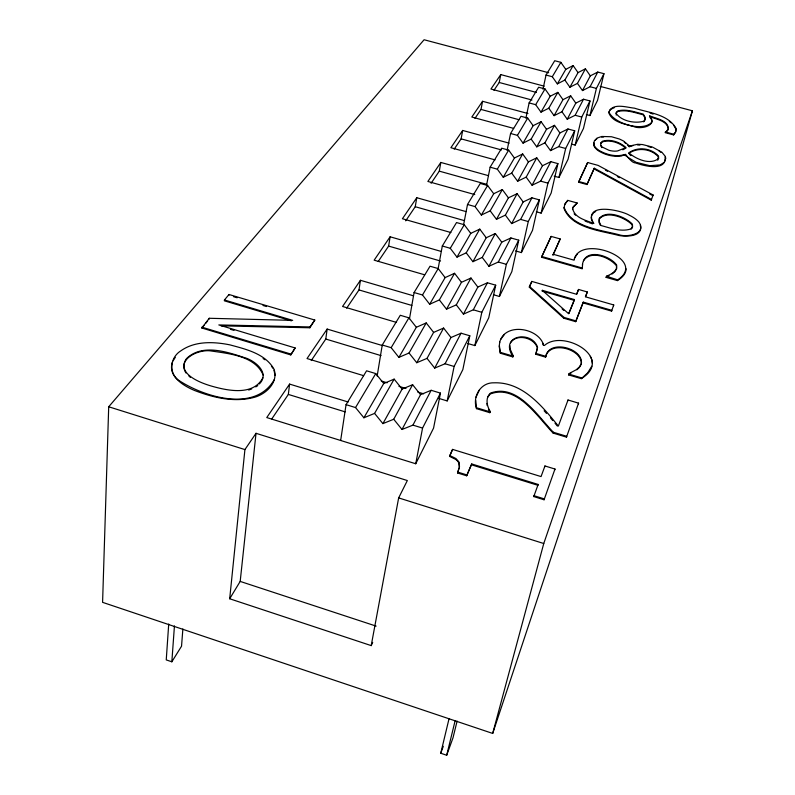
<?xml version="1.0" encoding="UTF-8"?>
<svg xmlns="http://www.w3.org/2000/svg" width="795" height="795" viewBox="0 0 795 795"><rect width="100%" height="100%" fill="white"/><g stroke="black" fill="none" stroke-linecap="round" stroke-linejoin="round"><path stroke-width="1.19" d="M548.669 72.733L424.093 39.75L108.706 406.772L102.585 602.342L492.691 733.437L651.165 256.547L692.415 110.793L600.175 86.377M560.197 238.947L553.002 255.016L560.197 238.947L551.154 236.403L541.504 257.242L582.258 268.829L582.586 264.357M168.719 623.995L166.244 659.9L171.839 661.798L181.538 646.206L182.87 628.964M599.062 221.288L599.221 219.032C606.833 210.089 625.456 217.671 632.214 224.905L632.383 227.688L631.18 229.03M171.839 661.798L174.443 625.913M224.438 299.983L229 294.488L314.81 320.057L309.971 326.934L218.814 324.936L295.154 347.962L290.761 354.918L201.811 328.007L209.234 318.278L292.669 320.365L224.438 299.983L224.369 300.818L291.397 320.852M209.174 319.133L209.234 318.278M228.92 295.323L229 294.488M499.737 341.979L499.21 346.55L500.333 353.228L512.815 356.915L513.173 355.713L510.39 349.611L509.913 345.696M229.685 598.764L244.92 449.582L256.02 433.305L407.338 480.548L398.653 497.909L371.205 645.61L229.685 598.764L240.189 581.413L256.02 433.305M290.761 354.918L295.154 347.962M271.801 418.915L288.347 394.429L289.599 384.094L348.15 402.002M221.199 325.841L309.861 327.769L309.971 326.934M314.81 320.057L309.861 327.769M311.262 360.542L325.791 339.048L327.152 329.07L382.693 345.656M346.65 308.192L358.992 289.937L360.423 280.297L413.529 295.829M340.658 440.48L346.054 404.655L366.584 370.808L375.757 373.58L383.747 383.508L363.891 417.782L355.544 407.567L346.054 404.655M378.241 261.466L388.626 246.092L390.116 236.791L441.096 251.409M377.158 376.005L382.246 345.01L400.283 315.277L408.908 317.831L416.332 327.282L398.881 357.392L391.17 347.673L382.246 345.01M626.152 268.809C626.003 274.186 621.68 277.972 617.457 280.605L606.098 277.375L606.436 276.243C610.471 274.653 614.704 272.387 616.681 268.332L616.652 265.033C609.934 255.324 584.275 247.225 582.397 265.123M405.698 220.841L415.248 206.72L416.769 197.717L466.069 211.609M409.495 318.745L414.086 292.53L430.045 266.216L438.204 268.571L445.121 277.594L429.678 304.247L422.493 294.985L414.086 292.53M431.109 183.257L439.297 171.144L440.828 162.448L488.528 175.675M454.193 149.112L461.12 138.867L462.67 130.45L509.118 143.15M438.134 268.66L442.308 246.003L456.539 222.55L464.27 224.737L470.749 233.362L456.986 257.123L450.268 248.288L442.308 246.003M474.973 118.376L481.015 109.432L482.565 101.293L527.969 113.526M289.599 384.094L266.762 417.564L415.735 463.763L422.562 428.078L440.46 393.108L431.168 390.295L420.545 394.648L402.002 429.479L393.724 419.253L412.625 384.701L420.545 394.648M463.594 224.796L467.51 204.474L480.269 183.436L487.613 185.483L493.715 193.732L481.363 215.048L475.062 206.601L467.51 204.474M493.973 90.262L499.23 82.491L500.771 74.601L544.217 86.168M440.46 393.108L433.563 428.117L415.735 463.763M486.55 185.195L490.137 167.179L501.655 148.198L508.651 150.116L514.405 158.026L503.255 177.255L497.322 169.166L490.137 167.179M438.929 398.434L447.168 400.928L454.104 366.465L469.805 335.778L461.06 333.204L450.964 337.527L434.686 368.105L427.024 358.376L443.61 328.057L450.964 337.527M507.101 150.424L510.579 133.49L521.013 116.289L527.691 118.087L533.137 125.69L523.04 143.13L517.426 135.359L510.579 133.49M469.805 335.778L462.849 369.586L447.168 400.928M459.311 467.351L458.854 462.958L457.691 461.12L455.754 459.411L449.533 456.37L452.584 449.394L541.047 476.583L544.963 465.969L554.98 469.04L554.761 469.895M452.584 449.394L449.533 456.37M467.718 343.48L474.853 345.587L481.82 312.306L495.702 285.176L487.444 282.791L477.845 287.065L463.435 314.124L456.3 304.863L470.978 278.031L477.845 287.065M525.922 118.127L529.122 102.923L538.632 87.251L545.022 88.96L550.19 96.265L540.988 112.145L535.671 104.682L529.122 102.923M495.702 285.176L488.746 317.811L474.853 345.587M471.515 464.827L537.927 485.308L538.145 484.443L471.713 463.962L466.655 475.788L457.582 472.975L459.5 466.486L459.043 462.084L455.942 458.546L449.712 455.495M542.975 89.229L546.026 75.058L554.721 60.728L560.853 62.338L565.772 69.374L557.355 83.902L552.296 76.718L546.026 75.058M493.476 294.746L499.429 296.465L506.365 264.338L518.738 240.169L510.917 237.953L501.754 242.167L488.915 266.275L482.247 257.431L495.315 233.531L501.754 242.167M487.683 397.222L490.217 393.982C516.998 383.906 537.48 416.928 553.151 433.106L566.477 437.141L566.706 436.296L553.37 432.261C537.678 416.083 517.197 383.081 490.406 393.137C485.119 397.947 486.868 405.997 490.177 411.432L489.809 412.675L476.513 408.66L475.788 400.531M466.655 475.788L471.713 463.962M518.738 240.169L511.821 271.691L499.429 296.465M515.518 250.912L521.381 252.581L528.268 221.547L539.358 199.883L531.934 197.816L523.17 201.95L511.652 223.584L505.391 215.117L517.118 193.692L523.17 201.95M500.333 353.228L499.389 345.736M489.809 412.675L490.177 411.432M539.358 199.883L532.511 230.331L521.381 252.581M536.367 211.808L541.117 213.13L547.924 183.148L557.921 163.621L550.846 161.683L542.458 165.738L532.064 185.235L526.171 177.136L536.744 157.817L542.458 165.738M512.815 356.915L513.173 355.713M583.103 302.905L611.584 311.103L611.792 310.328L583.301 302.13L575.679 321.667L563.784 318.219L529.311 287.174L529.49 286.399L531.825 281.42L576.584 294.279L578.551 289.459L587.316 291.974L585.587 296.615M557.921 163.621L551.164 193.046L541.117 213.13M531.825 281.42L529.311 287.174M554.234 176.182L558.955 177.484L565.662 148.486L574.715 130.797L567.968 128.969L559.919 132.944L550.508 150.623L544.933 142.842L554.513 125.332L559.919 132.944M574.715 130.797L568.067 159.258L558.955 177.484M551.154 236.403L541.504 257.242M571.615 144.143L575.153 145.097L581.751 117.054L589.999 100.945L583.54 99.226L575.809 103.112L567.232 119.21L561.946 111.737L570.671 95.798L575.809 103.112M542.299 290.324L542.12 291.109L574.229 300.351L574.427 299.576L542.299 290.324L568.654 313.747L574.427 299.576M589.999 100.945L583.46 128.492L575.153 145.097M573.046 207.485L577.19 202.993L567.759 200.38L564.808 204.514M586.372 114.609L589.93 115.563L596.409 88.414L603.952 73.687L597.77 72.057L590.327 75.853L582.477 90.58L577.458 83.386L585.428 68.807L590.327 75.853M576.912 369.774L579.277 367.608L581.165 364.388C583.282 349.234 549.305 339.614 545.589 357.144L535.8 354.262L537.579 347.266C531.756 329.766 498.684 335.371 512.984 356.528M603.952 73.687L597.532 100.369L589.93 115.563M457.105 721.085L452.971 737.929L446.691 755.25L440.748 753.233L449.056 718.67M594.104 168.928L651.284 200.181L651.473 199.465L594.272 168.222L586.978 184.539L578.571 182.214L587.654 162.538L598.098 165.39L653.083 194.974L652.894 195.679L649.654 193.94M574.547 258.315L574.099 260.194L553.181 254.261M587.654 162.538L578.571 182.214M446.691 755.25L455.128 720.717M586.978 184.539L594.272 168.222M545.589 357.144C548.441 338.581 583.46 348.13 581.384 363.583L579.495 366.803L576.335 369.675L568.991 373.63L568.604 374.912L581.284 378.659C614.774 358.058 563.118 328.673 544.446 345.487L543.631 345.249C538.871 327.629 504.278 321.826 499.558 342.794M572.539 209.552L573.225 206.75L577.19 202.993M563.784 318.219L563.983 317.424L529.49 286.399M578.551 289.459L576.782 294.09M172.664 361.457C166.96 375.946 183.486 385.903 194.715 390.544C213.537 397.778 234.605 402.747 254.549 397.271C266.226 393.992 278.528 382.335 274.066 369.278C265.331 353.606 245.874 349.214 229.854 344.851C213.597 341.621 195.053 340.797 180.882 350.804C170.001 357.432 168.162 373.62 179.491 380.815C204.881 397.232 255.493 412.724 274.305 379.563M575.679 321.667L583.301 302.13M533.763 496.577L533.992 495.702L544.297 498.892L544.068 499.767L533.763 496.577L538.145 484.443M553.151 433.106L553.37 432.261M625.118 155.075L625.576 154.459L627.961 157.39L636.109 162.319L649.744 165.678L660.098 164.943L664.362 162.299L665.773 158.384L665.286 156.367L661.917 152.262L652.437 147.055L642.579 144.561L637.709 144.263L629.491 146.071L623.598 141.043L619.494 139.046L611.504 136.74L601.845 136.472L597.025 138.082L594.233 141.103L593.785 145.415A20.272 8.576 13.2 0 0 598.615 150.931C605.313 154.995 613.452 157.122 621.263 156.049C627.613 152.312 629.58 162.886 635.93 163.015C643.622 165.926 666.637 171.69 665.097 157.052M544.744 466.834L544.963 465.969M625.397 155.144L625.576 154.459M629.223 146.002L629.044 146.687L627.553 144.958M629.491 146.071L629.312 146.757L633.257 145.485M567.799 400.829L568.018 400.004L578.571 403.154L578.343 403.979M581.284 378.659L587.604 372.925L591.788 366.217M492.691 733.437L543.76 543.522L692.415 110.793M617.457 280.605L617.655 279.84C648.551 259.607 580.926 233.969 574.358 259.071M613.511 305.717L613.72 304.942L585.408 296.813L587.316 291.974M673.494 124.924L675.949 129.178L675.611 132.189L673.613 134.911L665.147 132.646L668.376 129.029C668.456 120.105 655.885 118.554 649.465 115.782C658.469 125.779 640.392 129.873 633.377 126.425C624.741 123.97 612.269 122.291 608.751 112.721L610.222 109.551L614.456 107.573M673.613 134.911L675.8 131.523L676.138 128.512C668.207 114.251 648.65 112.741 634.47 108.17C626.867 107.474 612.597 102.456 608.91 112.055C614.118 123.613 642.738 132.199 651.88 122.241M457.582 472.975L458.973 468.474M476.016 397.172L479.266 390.206M544.068 499.767L554.98 469.04M566.477 437.141L578.571 403.154M611.584 311.103L613.72 304.942M651.284 200.181L653.083 194.974M440.748 753.233L443.292 746.316M568.018 400.004L558.348 426.09C542.14 406.046 522.424 381.739 493.924 382.822C480.568 382.365 472.28 396.635 476.513 408.66M606.098 277.375L608.96 275.875M606.436 276.243L617.655 279.84M568.604 374.912L570.88 373.312M568.902 313.439L574.229 300.351M535.8 354.262L537.38 348.071C534.568 337.676 516.382 333.135 510.519 342.923M371.205 645.61L372.696 642.37M262.867 377.804C253.247 396.208 227.529 390.693 211.311 386.042C200.28 382.832 176.073 373.69 186.467 358.615C201.801 343.738 225.949 351.479 243.638 357.353C254.43 360.085 270.519 372.676 259.349 383.975M402.002 429.479L412.933 425.126L431.168 390.295M434.686 368.105L445.061 363.762L461.06 333.204M463.435 314.124L473.293 309.821L487.444 282.791M488.915 266.275L498.316 262.032L510.917 237.953M511.652 223.584L520.626 219.4L531.934 197.816M532.064 185.235L540.66 181.141L550.846 161.683M550.508 150.623L558.736 146.608L567.968 128.969M567.232 119.21L575.143 115.275L583.54 99.226M582.477 90.58L590.089 86.734L597.77 72.057M402.111 389.073L394.151 379.126L374.594 413.4L382.902 423.616L402.111 389.073L412.625 384.701M433.613 332.399L426.229 322.929L409.057 353.01L416.749 362.739L433.613 332.399L443.61 328.057M461.458 282.324L454.561 273.291L439.367 299.914L446.522 309.175L461.458 282.324L470.978 278.031M486.232 237.755L479.773 229.129L466.228 252.85L472.916 261.694L486.232 237.755L495.315 233.531M508.422 197.836L502.341 189.578L490.197 210.854L496.478 219.311L508.422 197.836L517.118 193.692M528.407 161.872L522.673 153.962L511.722 173.141L517.644 181.24L528.407 161.872L536.744 157.817M546.513 129.307L541.087 121.705L531.159 139.095L536.754 146.866L546.513 129.307L554.513 125.332M562.979 99.683L557.832 92.369L548.788 108.209L554.095 115.673L562.979 99.683L570.671 95.798M578.035 72.603L573.125 65.568L564.857 80.047L569.906 87.231L578.035 72.603L585.428 68.807M355.544 407.567L375.757 373.58M391.17 347.673L408.908 317.831M422.493 294.985L438.204 268.571M450.268 248.288L464.27 224.737M475.062 206.601L487.613 185.483M497.322 169.166L508.651 150.116M517.426 135.359L527.691 118.087M535.671 104.682L545.022 88.96M552.296 76.718L560.853 62.338M657.763 160.222L658.359 156.784C651.184 148.625 637.55 147.065 628.636 153.505M173.32 360.433L175.288 357.353M574.944 257.431L577.389 253.814M327.152 329.07L307.029 358.545L363.613 375.657M360.423 280.297L342.566 306.472L396.516 322.422M390.116 236.791L374.157 260.174L424.639 274.802M416.769 197.717L402.419 218.744L450.884 232.528M440.828 162.448L427.869 181.459L474.774 194.576M462.67 130.45L450.884 147.711L495.066 159.884M482.565 101.293L471.823 117.034L513.649 128.392M500.771 74.601L490.932 89.02L531.964 100.021M583.451 260.8C590.844 249.59 609.904 257.421 616.443 265.788L616.483 269.088L614.823 271.741L612.051 274.027M643.652 121.874L644.834 120.244L644.825 117.64L643.145 114.778C634.917 112.751 626.182 109.342 617.685 111.538L616.145 112.989M666.916 131.423L668.188 129.694C668.396 121.118 656.461 119.389 650.26 116.746M591.43 215.753L593.179 213.378M500.661 339.465L504.418 334.407M201.811 328.007L204.017 325.344M205.488 323.575L207.694 320.912M600.742 143.617L602.401 141.868C610.461 139.473 619.732 142.782 625.844 148.258M567.759 200.38L564.977 203.788L563.943 208.22C571.426 228.175 600.901 230.709 618.868 235.479C626.142 236.88 643.294 236.86 640.323 225.323M595.207 140.099L596.856 138.767M255.761 386.917L257.799 385.625M593.766 212.583L595.713 211.46M565.772 69.374L573.125 65.568M557.355 83.902L564.857 80.047M622.793 149.818L624.83 148.774M550.19 96.265L557.832 92.369M569.906 87.231L577.458 83.386M540.988 112.145L548.788 108.209M533.137 125.69L541.087 121.705M554.095 115.673L561.946 111.737M523.04 143.13L531.159 139.095M536.754 146.866L544.933 142.842M514.405 158.026L522.673 153.962M503.255 177.255L511.722 173.141M517.644 181.24L526.171 177.136M493.715 193.732L502.341 189.578M481.363 215.048L490.197 210.854M496.478 219.311L505.391 215.117M470.749 233.362L479.773 229.129M456.986 257.123L466.228 252.85M472.916 261.694L482.247 257.431M445.121 277.594L454.561 273.291M429.678 304.247L439.367 299.914M446.522 309.175L456.3 304.863M416.332 327.282L426.229 322.929M398.881 357.392L409.057 353.01M416.749 362.739L427.024 358.376M383.747 383.508L394.151 379.126M363.891 417.782L374.594 413.4M382.902 423.616L393.724 419.253M248.686 390.047L251.707 388.944M625.297 154.379C616.443 157.261 606.595 154.906 598.784 150.245A20.282 8.566 13.2 0 1 593.954 144.73L593.736 142.901M601.676 137.157L603.683 136.969M637.53 144.948L639.965 145.097M590.089 86.734L596.409 88.414M499.23 82.491L536.396 92.429M665.326 131.98L673.802 134.246M575.143 115.275L581.751 117.054M481.015 109.432L519.105 119.737M558.736 146.608L565.662 148.486M461.12 138.867L501.456 149.927M578.74 181.508L587.157 183.824M540.66 181.141L547.924 183.148M439.297 171.144L486.788 184.37M520.626 219.4L528.268 221.547M415.248 206.72L464.171 220.553M541.673 256.477L582.447 268.074M498.316 262.032L506.365 264.338M388.626 246.092L440.559 261.038M563.983 317.424L575.878 320.872M473.293 309.821L481.82 312.306M358.992 289.937L411.84 305.449M535.989 353.447L545.787 356.339M500.512 352.404L513.004 356.1M568.813 374.087L581.503 377.844M233.621 296.724L237.148 297.777M262.996 305.479L266.524 306.532M445.061 363.762L454.104 366.465M325.791 339.048L381.053 355.613M230.48 329.329L233.998 330.392M476.702 407.815L489.998 411.83M381.282 381.004L387.165 382.783M398.931 386.34L405.987 388.477M417.753 392.034L423.636 393.813M201.87 327.152L290.861 354.063M412.933 425.126L422.562 428.078M288.347 394.429L345.189 411.88M457.771 472.111L466.844 474.913M648.163 146.459L651.224 147.413M108.706 406.772L244.92 449.582M398.653 497.909L543.76 543.522M240.189 581.413L376.134 626.112M650.072 113.019L653.142 114.082M589.095 222.65L592.504 223.852M585.08 221.01L587.952 222.242M605.472 170.15L607.619 171.313M617.327 176.53L619.484 177.692M263.095 358.555L265.023 359.797M624.274 142.315L625.963 143.498M669.311 121.436L671.248 122.837M659.035 150.97L660.834 152.282M562.095 308.877L563.913 310.497M188.872 375.995L190.412 377.387M629.382 154.22L630.882 155.651M574.129 213.785L575.54 215.216M544.138 410.776L546.513 413.41M550.458 417.842L552.754 420.565M555.059 423.298L557.365 426.021M649.893 117.312L651.095 119.061M600.573 145.634L601.944 147.661M185.97 372.994C176.818 358.545 199.525 348.826 211.351 351.012C229.397 353.696 255.185 356.001 263.175 375.051M271.473 366.097L272.725 368.115M593.149 223.375C583.242 201.86 620.577 209.979 629.292 215.216A24.794 11.518 13.9 0 1 638.971 222.183C647.19 233.998 626.927 237.556 619.067 234.744C601.09 229.964 571.615 227.44 564.112 207.495M488.438 409.236L489.978 412.277M598.983 222.421L600.364 225.303M590.317 356.319L591.5 358.893M616.095 113.377C621.611 121.218 634.847 123.772 643.831 121.208L645.013 119.578L644.993 116.974L643.314 114.122C635.096 112.095 626.351 108.686 617.854 110.883L616.314 112.324L616.244 115.106M542.627 343.082L543.164 345.06M273.967 370.142L275.06 375.27M651.691 119.936L651.989 121.436M572.718 208.817C574.725 218.088 586.303 220.354 593.835 223.514L591.371 219.102L591.122 217.045M591.897 359.757L592.325 363.335M486.987 403.413L487.186 405.579M599.4 218.297L599.172 221.686L601.01 225.522C610.55 228.026 620.984 232.22 630.773 228.96L632.582 226.963L632.413 224.18C625.655 216.946 607.032 209.353 599.4 218.297M600.911 142.921L600.742 144.938L602.113 146.976L608.95 150.285A10.106 4.273 13.2 0 0 617.566 150.941L626.023 147.572C619.901 142.096 610.63 138.797 602.57 141.182L600.911 142.921M658.618 158.483C650.29 165.38 636.07 159.209 628.815 152.819C637.739 146.389 651.363 147.95 658.548 156.098L658.618 158.483"/></g></svg>
